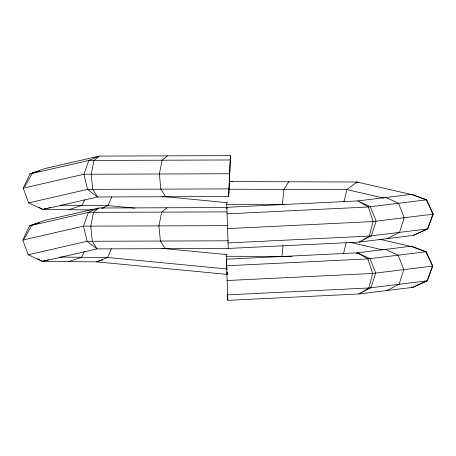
<?xml version="1.0" encoding="UTF-8"?>
<svg xmlns="http://www.w3.org/2000/svg" width="456" height="456" viewBox="0 0 456 456"><rect width="100%" height="100%" fill="white"/><g stroke="black" fill="none" stroke-linecap="round" stroke-linejoin="round"><path stroke-width="0.68" d="M38.731 207.178L42.927 209.504L97.544 196.986L228.678 196.536L230.474 155.644L99.34 156.089L44.722 168.606L29.902 173.958L23.239 188.157L28.637 202.88L42.927 209.504L92.232 209.908M230.474 155.644L228.678 196.536M282.406 204.544L283.888 189.405L288.733 181.779M281.962 256.454L283.039 245.448M227.909 207.56L98.901 207.999L44.278 220.516L29.463 225.868L22.8 240.067L28.192 254.79L42.482 261.413L96.723 261.858L227.099 274.375L227.344 272.369M343.921 201.997L346.879 189.616L356.877 182.007L411.5 194.535L426.314 199.888L432.978 214.081L427.585 228.804L413.296 235.427L359.197 242.073L228.239 248.446L97.105 248.896L42.482 261.413L37.688 258.751M343.476 253.906L346.269 242.216M413.296 235.427L427.654 228.918L433.2 214.166L426.685 199.819L411.922 194.279L357.823 200.919L226.866 207.298L226.911 208.671M427.215 280.828L432.761 266.076L426.24 251.729L411.483 246.189L357.384 252.829L226.421 259.207L227.795 300.356L358.758 293.983L412.857 287.337L427.215 280.828L368.864 287.992L227.612 294.867M111.805 196.804L108.061 205.582L101.654 208.153M111.367 248.714L107.622 257.492L96.723 261.858L102.589 259.903M84.776 199.728L82.006 205.365L68.981 209.72M84.337 251.638L81.567 257.275L68.537 261.63M24.795 186.715L32.444 172.938L39.695 170.869M24.356 238.625L32.005 224.848L39.256 222.779M356.13 183.181L356.877 182.007L358.194 182.554M167.483 155.855L162.108 160.21L159.361 173.992L160.843 189.126L165.688 196.753M167.044 207.765L161.669 212.12L158.916 225.902L160.398 241.036L165.249 248.662M356.159 253.456L357.384 252.829L370.015 258.632L375.653 273.087L370.99 287.73L358.758 293.983L368.864 287.992L372.649 273.457L367.889 258.894L357.384 252.829M387.309 238.619L399.541 232.366L404.21 217.723L398.572 203.268L385.936 197.471M386.87 290.529L399.103 284.276L403.765 269.633L398.128 255.178L385.497 249.381M45.503 208.569L42.927 209.504L47.538 208.181M44.414 260.712L42.482 261.413L48.416 259.715M102.378 208.21L104.333 207.554M48.855 207.805L50.833 207.241M29.902 173.958L88.817 160.461L99.34 156.089L93.97 160.444L91.217 174.226L92.699 189.36L97.544 196.986L87.546 189.377L83.932 174.249L88.817 160.461L230.251 159.976M23.239 188.157L83.932 174.249L229.636 173.753M28.637 202.88L87.546 189.377L228.98 188.898M29.463 225.868L88.373 212.371L98.901 207.999L93.526 212.353L90.772 226.136L92.254 241.27L97.105 248.896L87.107 241.287L83.488 226.159L88.373 212.371L226.968 211.897M22.8 240.067L83.488 226.159L227.772 225.669M28.192 254.79L87.107 241.287L228.541 240.808M426.685 199.819L368.334 206.984L227.082 213.858L228.239 248.446M433.2 214.166L373.088 221.548L227.578 228.633M427.654 228.918L369.303 236.083L228.057 242.957M426.24 251.729L367.889 258.894L226.643 265.768L226.421 259.207M432.761 266.076L372.649 273.457L227.134 280.543M229.282 181.579L356.877 182.007M228.866 189.223L346.879 189.616L384.106 198.155M226.643 202.983L226.7 204.356L284.527 204.55M226.199 254.893L226.261 256.266L291.874 256.489M32.444 172.938L33.852 172.949M60.198 205.183L108.061 205.582L134.913 208.158M59.753 257.093L107.622 257.492L227.048 268.954M229.385 181.294L232.218 181.568M162.706 196.473L227.715 202.715M161.555 248.315L227.276 254.625M424.234 199.409L426.314 199.888M379.249 239.149L411.055 246.445L425.875 251.797L432.539 265.99L427.147 280.714L412.857 287.337L411.472 287.023M349.883 242.318L382.977 249.905M226.974 271.901L227.099 274.375M226.7 204.356L226.854 207.799M226.261 256.266L226.849 269.353M226.866 207.298L227.082 213.858M227.572 293.795L227.795 300.356M373.088 221.548L369.303 236.083L359.197 242.073L371.429 235.82L376.097 221.177L370.46 206.722L357.823 200.919L368.334 206.984L373.088 221.548"/></g></svg>
